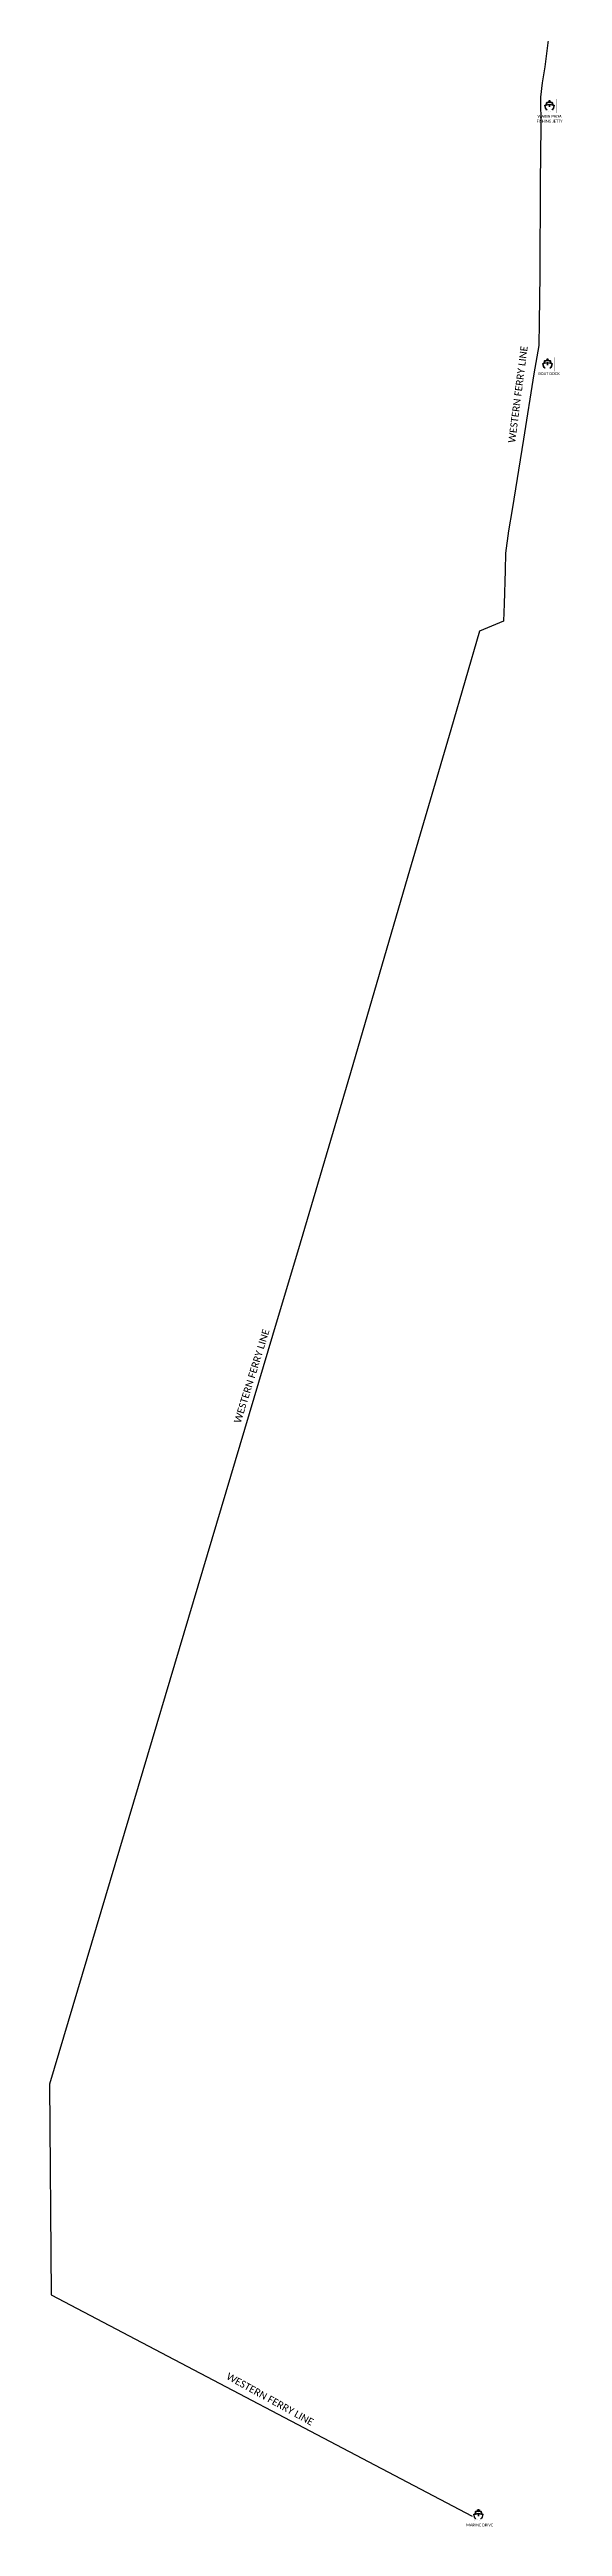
# Model space of a CAD drawing. Header units: metres. Extents: x 266585 to 279238, y 2093914 to 2128486.
# Drawn here: x 267241 to 270833, y 2093914 to 2111273 of the extents above; entities that cross this region are included whole.
import ezdxf

# ---------------------------------------------------------------- set-up
doc = ezdxf.new("R2010")
doc.units = ezdxf.units.M
doc.linetypes.add('HIDDEN', pattern=[0.375, 0.25, -0.125])
for name, color, linetype in [('FERRY', 14, 'Continuous'), ('FERRY ROUTE', 5, 'Continuous'), ('FERRY ROUTE TEXT', 7, 'Continuous'), ('JETTY TEXT', 7, 'Continuous')]:
    doc.layers.add(name, color=color, linetype=linetype)
doc.styles.get("Standard").update_dxf_attribs({"font": 'calibri.ttf'})
doc.linetypes.add('FENCELINE2', pattern='A,6.35,-2.54,[132,ltypeshp.shx,S=2.54,R=0,X=-2.54,Y=0],-2.54,25.4', length=36.83)

# ---------------------------------------------------------------- blocks, each defined once
blk = doc.blocks.new('TUYJYHJ')
h = blk.add_hatch(color=256)
h.dxf.hatch_style = 1
h.paths.add_polyline_path([(-17427, 33760, 0.3927863), (-17566, 33889), (-18045, 33889), (-18075, 34080), (-17901, 34205), (-17918, 34237), (-18098, 34237), (-18112, 34354), (-18272, 34355), (-18285, 34236), (-18465, 34234), (-18482, 34202), (-18306, 34078), (-18333, 33889), (-18821, 33889, 0.3808527), (-18952, 33762), (-19066, 33168), (-19383, 33085), (-19217, 32340, 0.1416171), (-18869, 31851, 0.0136089), (-18837, 31886, -0.1415696), (-19171, 32353), (-19326, 33051), (-18254, 33330), (-18191, 32633), (-18127, 33330), (-17055, 33051), (-17210, 32353, -0.1421711), (-17546, 31885, 0.0134174), (-17514, 31849, 0.1421217), (-17165, 32340), (-16999, 33085), (-17315, 33168)])
h.paths.add_polyline_path([(-17377, 33184), (-18191, 33396), (-19003, 33184), (-18894, 33755, -0.3875835), (-18819, 33831), (-17566, 33831, -0.4030462), (-17485, 33753)], flags=16)
h.paths.add_polyline_path([(-17522, 33276), (-18153, 33444, 0.1099752), (-18246, 33444), (-18863, 33280, -0.3953326), (-18920, 33345), (-18859, 33724, -0.2949015), (-18804, 33783), (-17594, 33782, -0.3365152), (-17524, 33736), (-17447, 33341, -0.3840616)], flags=0)
h.paths.add_polyline_path([(-18093, 33889), (-18286, 33889), (-18255, 34100), (-18379, 34188), (-18243, 34190), (-18230, 34308), (-18154, 34307), (-18140, 34190), (-18003, 34190), (-18126, 34101)], flags=16)
at = {"const_width": 10}
blk.add_lwpolyline([(-20070, 34743), (-16263, 34743), (-16263, 31059), (-20070, 31059)], close=True, dxfattribs=at)
at = {"flags": 128}
for points in [[(-18869, 31851, -0.1416171), (-19217, 32340), (-19383, 33085), (-19066, 33168), (-18952, 33762, -0.3808527), (-18821, 33889), (-18333, 33889), (-18306, 34078), (-18482, 34202), (-18465, 34234), (-18285, 34236), (-18272, 34355), (-18112, 34354), (-18112, 34354), (-18098, 34237), (-17918, 34237), (-17901, 34205), (-18075, 34080), (-18045, 33889), (-17565, 33889), (-17565, 33889, -0.3919775), (-17427, 33760), (-17315, 33168), (-16999, 33085), (-17165, 32340, -0.1421217), (-17514, 31849)], [(-18837, 31886, -0.1415696), (-19171, 32353), (-19326, 33051), (-18254, 33330)], [(-17377, 33184), (-17485, 33753, 0.4019781), (-17565, 33831), (-18819, 33831, 0.3875835), (-18894, 33755), (-19003, 33184)], [(-18127, 33330), (-17055, 33051), (-17210, 32353, -0.1421711), (-17546, 31885)]]:
    blk.add_lwpolyline(points, format="xyb", dxfattribs=at)
for points in [[(-19003, 33184), (-18191, 33396), (-17377, 33184)], [(-18286, 33889), (-18255, 34100), (-18379, 34188), (-18243, 34190), (-18230, 34308), (-18154, 34307), (-18140, 34190), (-18003, 34190), (-18126, 34101), (-18093, 33889)], [(-18093, 33889), (-18286, 33889)], [(-18127, 33330), (-18191, 32633), (-18254, 33330)]]:
    blk.add_lwpolyline(points, dxfattribs=at)
at = {"const_width": 10, "flags": 128}
blk.add_lwpolyline([(-17594, 33782, -0.3365152), (-17524, 33736), (-17447, 33341, -0.3840616), (-17522, 33276), (-18153, 33444, 0.1099752), (-18246, 33444), (-18863, 33280, -0.3953326), (-18920, 33345), (-18859, 33724, -0.2949015), (-18804, 33783)], format="xyb", close=True, dxfattribs=at)
at = {"const_width": 10}
blk.add_lwpolyline([(-19531, 31574, 0.2463985), (-18801, 31932, 0.4206168), (-17584, 31932, 0.244555), (-16847, 31572, -0.2283367), (-17585, 31739, -0.420789), (-18798, 31742, -0.2663096)], format="xyb", close=True, dxfattribs=at)

msp = doc.modelspace()

# ---------------------------------------------------------------- linework, layer by layer
at = {"layer": 'FERRY ROUTE', "linetype": 'FENCELINE2', "ltscale": 10}
msp.add_lwpolyline([(270734, 2111357), (270709, 2111152), (270691, 2111040), (270680, 2110938), (270682, 2110733), (270676, 2110344), (270674, 2109693), (270670, 2109362), (270668, 2109199), (270632, 2109000), (270561, 2108543), (270480, 2108050), (270455, 2107899), (270433, 2107742), (270431, 2107622), (270425, 2107389), (270419, 2107266), (270251, 2107196), (270051, 2106505), (269750, 2105480), (269348, 2104100), (268995, 2102908), (268803, 2102260), (267241, 2097013), (267252, 2095536), (270201, 2093986)], dxfattribs=at)

# ---------------------------------------------------------------- block references
at = {"layer": 'FERRY', "xscale": 0.0266638455042826, "yscale": 0.0266638455042826, "zscale": 0.0266638455042826}
for p in [(271227, 2110000), (271213, 2108190), (270729, 2093117)]:
    msp.add_blockref('TUYJYHJ', p, dxfattribs=at)

# ---------------------------------------------------------------- texts
at = {"layer": 'FERRY ROUTE TEXT', "linetype": 'HIDDEN', "ltscale": 3, "char_height": 50, "attachment_point": 1}
for insert, rotation in [((270452, 2108520), 82.5826), ((268531, 2101657), 72.7045), ((268498, 2094994), 330.9927)]:
    msp.add_mtext_dynamic_manual_height_columns('WESTERN FERRY LINE', width=1410.94, gutter_width=1, heights=[0], dxfattribs=dict(at, insert=insert, rotation=rotation))
at = {"layer": 'JETTY TEXT', "char_height": 20, "attachment_point": 1}
for s, insert, width in [('\\pxqc;WARIN PADA FISHING JETTY', (270638, 2110814), 208.69), ('\\pxqc;BOAT DOCK', (270634, 2109011), 208.69), ('MARINE DRIVE', (270158, 2093934), 325.49)]:
    msp.add_mtext(s, dxfattribs=dict(at, insert=insert, width=width))

doc.saveas('drawing.dxf')
